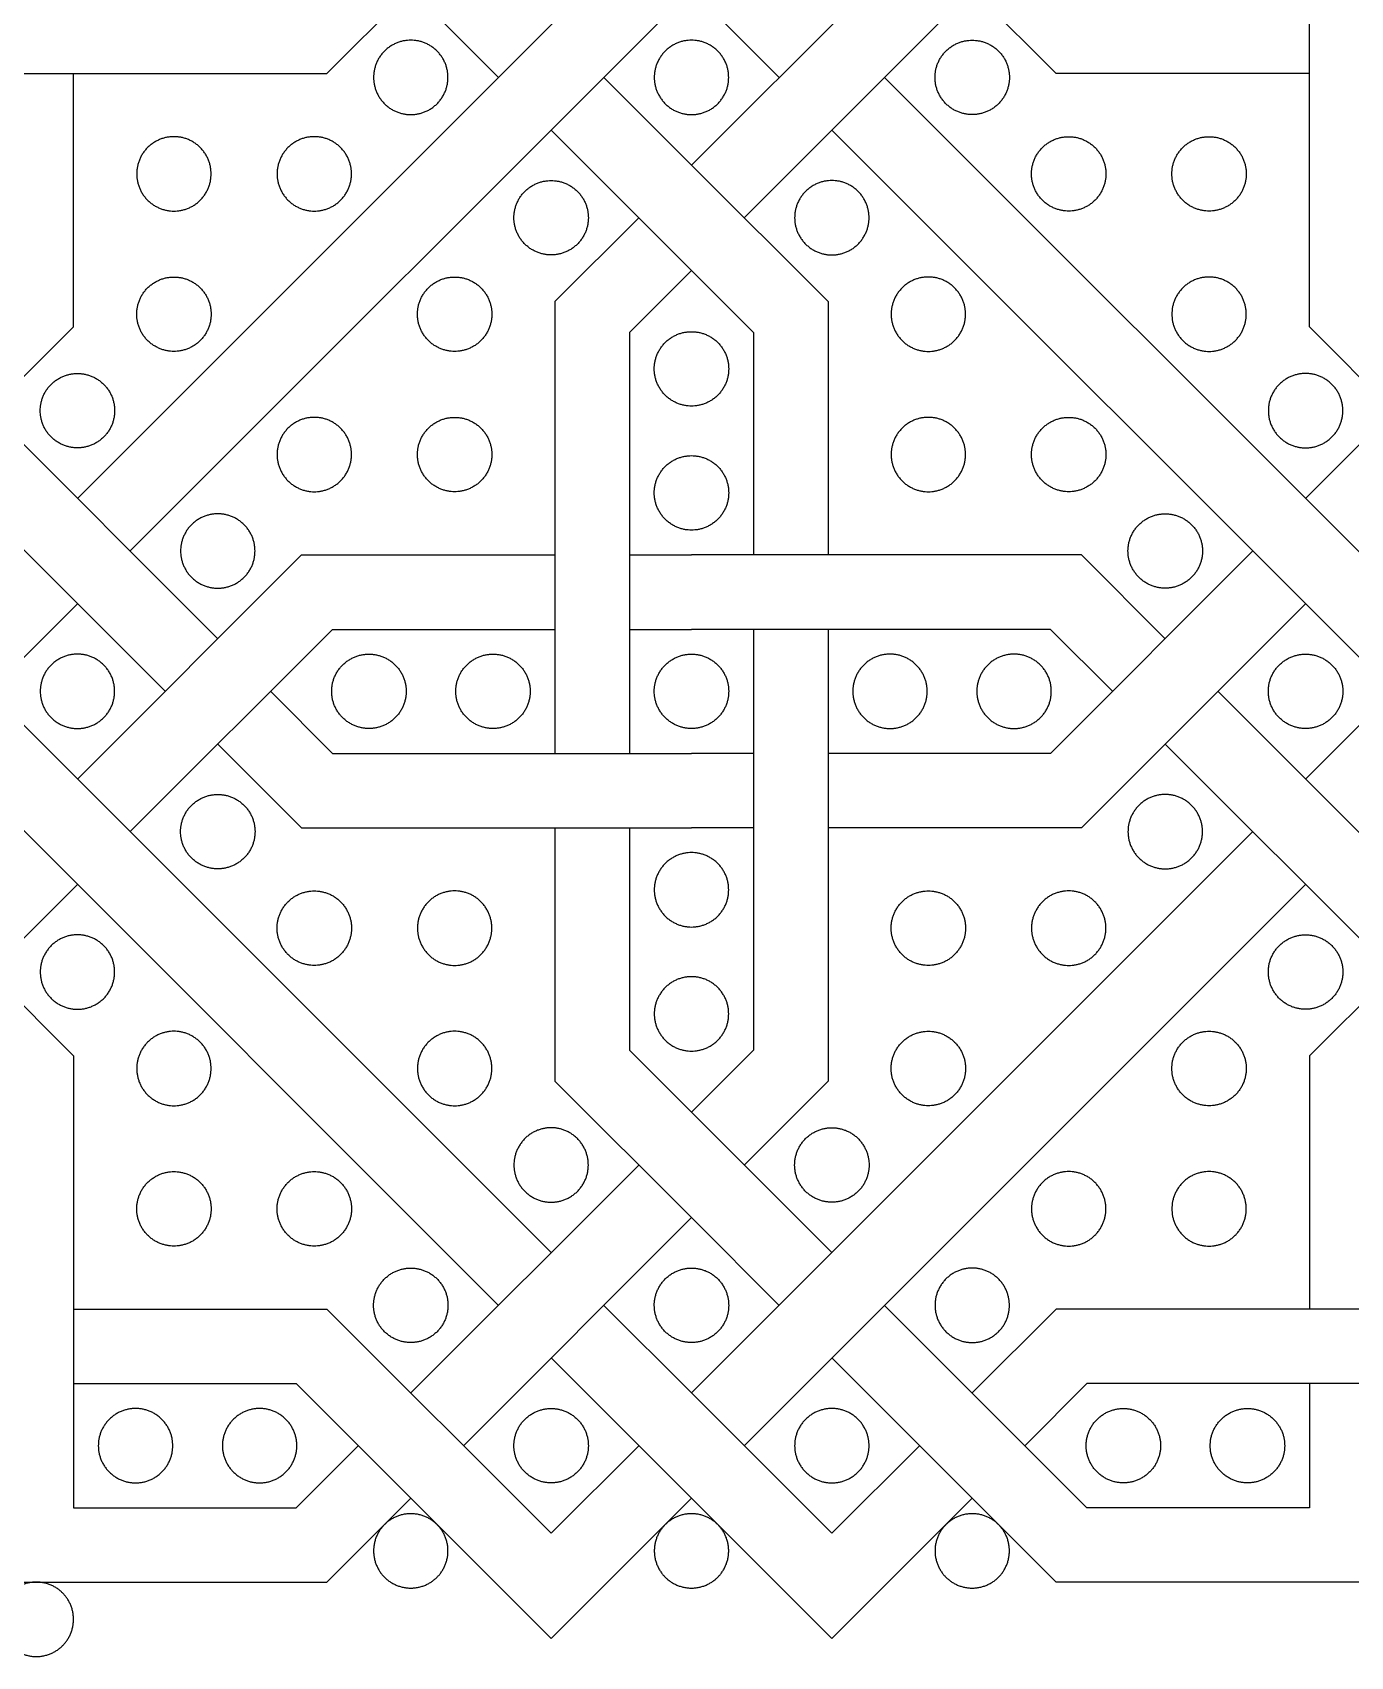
# Model space of a CAD drawing. Header units: millimetres. Extents: x -117 to 119, y -123 to 112.
# Drawn here: x -95.46 to -81.43, y 22.88 to 40.17 of the extents above; entities that cross this region are included whole.
import ezdxf

# ---------------------------------------------------------------- set-up
doc = ezdxf.new("R2010")
doc.units = ezdxf.units.MM
doc.header["$MEASUREMENT"] = 0
doc.layers.add('Layer 03', color=5, linetype='Continuous')

msp = doc.modelspace()

# ---------------------------------------------------------------- linework, layer by layer
at = {"layer": 'Layer 03'}
for p, q in [((-94.983, 35.211), (-89.007, 41.187)), ((-91.995, 41.187), (-90.501, 39.693)), ((-86.019, 41.187), (-88.447, 38.759)), ((-86.019, 41.187), (-84.567, 39.734)), ((-94.423, 34.651), (-88.447, 40.627)), ((-91.435, 40.627), (-92.327, 39.734)), ((-87.513, 39.693), (-88.447, 40.627)), ((-85.459, 40.627), (-87.887, 38.199)), ((-97.138, 39.734), (-92.327, 39.734)), ((-89.381, 39.693), (-88.447, 38.759)), ((-80.417, 33.717), (-86.393, 39.693)), ((-81.869, 39.734), (-84.567, 39.734)), ((-89.941, 39.133), (-88.447, 37.639)), ((-80.977, 33.157), (-86.953, 39.133)), ((-86.994, 37.307), (-88.447, 38.759)), ((-89.9, 37.307), (-89.007, 38.199)), ((-89.107, 36.978), (-88.447, 37.639)), ((-87.787, 36.978), (-88.447, 37.639)), ((-89.9, 37.307), (-89.9, 32.496)), ((-86.994, 37.307), (-86.994, 34.609)), ((-89.107, 36.978), (-89.107, 32.496)), ((-87.787, 36.978), (-87.787, 34.609)), ((-94.983, 32.223), (-92.597, 34.609)), ((-83.405, 33.717), (-84.297, 34.609)), ((-79.483, 34.651), (-81.911, 32.223)), ((-97.411, 31.663), (-94.983, 34.09)), ((-94.423, 31.663), (-92.269, 33.817)), ((-87.787, 33.817), (-87.787, 29.335)), ((-86.994, 33.817), (-86.994, 29.007)), ((-83.965, 33.157), (-84.625, 33.817)), ((-95.917, 33.157), (-89.941, 27.181)), ((-80.417, 30.729), (-82.844, 33.157)), ((-96.477, 32.596), (-90.501, 26.62)), ((-80.977, 30.169), (-83.405, 32.596)), ((-89.9, 31.704), (-89.9, 29.007)), ((-89.107, 31.704), (-89.107, 29.335)), ((-82.471, 31.663), (-88.447, 25.687)), ((-79.483, 31.663), (-81.869, 29.276)), ((-97.138, 28.948), (-94.983, 31.102)), ((-81.911, 31.102), (-87.887, 25.126)), ((-95.917, 30.169), (-95.025, 29.276)), ((-95.025, 29.276), (-95.025, 24.466)), ((-81.869, 29.276), (-81.869, 26.579)), ((-86.953, 27.181), (-88.447, 28.675)), ((-91.435, 25.687), (-89.007, 28.114)), ((-90.875, 25.126), (-88.447, 27.554)), ((-87.513, 26.62), (-88.447, 27.554)), ((-95.025, 26.579), (-92.327, 26.579)), ((-89.381, 26.62), (-88.447, 25.687)), ((-84.238, 24.466), (-86.393, 26.62)), ((-79.756, 26.579), (-84.567, 26.579)), ((-89.941, 26.06), (-88.447, 24.566)), ((-84.567, 23.674), (-86.953, 26.06)), ((-95.025, 25.787), (-92.656, 25.787)), ((-79.756, 25.787), (-84.238, 25.787)), ((-81.869, 25.787), (-81.869, 24.466)), ((-86.953, 24.193), (-88.447, 25.687)), ((-92.656, 24.466), (-91.995, 25.126)), ((-89.941, 24.193), (-89.007, 25.126)), ((-92.327, 23.674), (-91.435, 24.566)), ((-89.941, 23.072), (-88.447, 24.566)), ((-86.953, 23.072), (-88.447, 24.566)), ((-95.025, 24.466), (-92.656, 24.466)), ((-81.869, 24.466), (-84.238, 24.466)), ((-100.627, 23.674), (-92.327, 23.674)), ((-76.267, 23.674), (-84.567, 23.674))]:
    msp.add_line(p, q, dxfattribs=at)
for points in [[(-81.869, 37.037), (-81.869, 41.187)], [(-95.025, 37.037), (-95.025, 39.734)], [(-79.756, 37.365), (-81.911, 35.211)], [(-95.025, 37.037), (-97.411, 34.651)], [(-81.869, 37.037), (-80.977, 36.145)], [(-95.917, 36.145), (-93.489, 33.717)], [(-96.477, 35.584), (-94.05, 33.157)], [(-92.597, 34.609), (-89.9, 34.609)], [(-89.107, 34.609), (-88.447, 34.609)], [(-84.297, 34.609), (-88.447, 34.609)], [(-82.471, 34.651), (-84.625, 32.496)], [(-81.911, 34.09), (-84.297, 31.704)], [(-92.269, 33.817), (-89.9, 33.817)], [(-89.107, 33.817), (-88.447, 33.817)], [(-84.625, 33.817), (-88.447, 33.817)], [(-92.929, 33.157), (-92.269, 32.496)], [(-93.489, 32.596), (-92.597, 31.704)], [(-92.269, 32.496), (-88.447, 32.496)], [(-87.787, 32.496), (-88.447, 32.496)], [(-84.625, 32.496), (-86.994, 32.496)], [(-92.597, 31.704), (-88.447, 31.704)], [(-87.787, 31.704), (-88.447, 31.704)], [(-84.297, 31.704), (-86.994, 31.704)], [(-89.107, 29.335), (-88.447, 28.675)], [(-87.787, 29.335), (-88.447, 28.675)], [(-89.9, 29.007), (-88.447, 27.554)], [(-86.994, 29.007), (-87.887, 28.114)], [(-92.327, 26.579), (-89.941, 24.193)], [(-84.567, 26.579), (-85.459, 25.687)], [(-92.656, 25.787), (-89.941, 23.072)], [(-84.238, 25.787), (-84.899, 25.126)], [(-86.019, 25.126), (-86.953, 24.193)], [(-85.459, 24.566), (-86.953, 23.072)]]:
    msp.add_lwpolyline(points, dxfattribs=at)
for points in [[(-91.435, 39.297), (-91.831, 39.297), (-91.831, 39.693), (-91.831, 40.089), (-91.435, 40.089), (-91.039, 40.089), (-91.039, 39.693), (-91.039, 39.297), (-91.435, 39.297)], [(-88.051, 39.693), (-88.051, 39.297), (-88.447, 39.297), (-88.843, 39.297), (-88.843, 39.693), (-88.843, 40.089), (-88.447, 40.089), (-88.051, 40.089), (-88.051, 39.693)], [(-85.459, 39.297), (-85.063, 39.297), (-85.063, 39.693), (-85.063, 40.089), (-85.459, 40.089), (-85.855, 40.089), (-85.855, 39.693), (-85.855, 39.297), (-85.459, 39.297)], [(-93.56, 38.666), (-93.56, 38.27), (-93.956, 38.27), (-94.352, 38.27), (-94.352, 38.666), (-94.352, 39.062), (-93.956, 39.062), (-93.56, 39.062), (-93.56, 38.666)], [(-92.462, 38.27), (-92.858, 38.27), (-92.858, 38.666), (-92.858, 39.062), (-92.462, 39.062), (-92.066, 39.062), (-92.066, 38.666), (-92.066, 38.27), (-92.462, 38.27)], [(-84.432, 38.27), (-84.036, 38.27), (-84.036, 38.666), (-84.036, 39.062), (-84.432, 39.062), (-84.828, 39.062), (-84.828, 38.666), (-84.828, 38.27), (-84.432, 38.27)], [(-83.334, 38.666), (-83.334, 38.27), (-82.938, 38.27), (-82.542, 38.27), (-82.542, 38.666), (-82.542, 39.062), (-82.938, 39.062), (-83.334, 39.062), (-83.334, 38.666)], [(-90.337, 38.199), (-90.337, 37.803), (-89.941, 37.803), (-89.545, 37.803), (-89.545, 38.199), (-89.545, 38.595), (-89.941, 38.595), (-90.337, 38.595), (-90.337, 38.199)], [(-86.557, 38.199), (-86.557, 37.803), (-86.953, 37.803), (-87.349, 37.803), (-87.349, 38.199), (-87.349, 38.595), (-86.953, 38.595), (-86.557, 38.595), (-86.557, 38.199)], [(-93.56, 37.172), (-93.56, 37.568), (-93.956, 37.568), (-94.352, 37.568), (-94.352, 37.172), (-94.352, 36.776), (-93.956, 36.776), (-93.56, 36.776), (-93.56, 37.172)], [(-91.364, 37.172), (-91.364, 36.776), (-90.968, 36.776), (-90.572, 36.776), (-90.572, 37.172), (-90.572, 37.568), (-90.968, 37.568), (-91.364, 37.568), (-91.364, 37.172)], [(-85.53, 37.172), (-85.53, 36.776), (-85.926, 36.776), (-86.322, 36.776), (-86.322, 37.172), (-86.322, 37.568), (-85.926, 37.568), (-85.53, 37.568), (-85.53, 37.172)], [(-83.334, 37.172), (-83.334, 37.568), (-82.938, 37.568), (-82.542, 37.568), (-82.542, 37.172), (-82.542, 36.776), (-82.938, 36.776), (-83.334, 36.776), (-83.334, 37.172)], [(-88.447, 36.194), (-88.051, 36.194), (-88.051, 36.59), (-88.051, 36.986), (-88.447, 36.986), (-88.843, 36.986), (-88.843, 36.59), (-88.843, 36.194), (-88.447, 36.194)], [(-94.587, 36.145), (-94.587, 36.541), (-94.983, 36.541), (-95.379, 36.541), (-95.379, 36.145), (-95.379, 35.749), (-94.983, 35.749), (-94.587, 35.749), (-94.587, 36.145)], [(-82.307, 36.145), (-82.307, 36.541), (-81.911, 36.541), (-81.514, 36.541), (-81.514, 36.145), (-81.514, 35.749), (-81.911, 35.749), (-82.307, 35.749), (-82.307, 36.145)], [(-92.462, 36.074), (-92.066, 36.074), (-92.066, 35.678), (-92.066, 35.282), (-92.462, 35.282), (-92.858, 35.282), (-92.858, 35.678), (-92.858, 36.074), (-92.462, 36.074)], [(-90.968, 36.074), (-91.364, 36.074), (-91.364, 35.678), (-91.364, 35.282), (-90.968, 35.282), (-90.572, 35.282), (-90.572, 35.678), (-90.572, 36.074), (-90.968, 36.074)], [(-85.926, 36.074), (-85.53, 36.074), (-85.53, 35.678), (-85.53, 35.282), (-85.926, 35.282), (-86.322, 35.282), (-86.322, 35.678), (-86.322, 36.074), (-85.926, 36.074)], [(-84.432, 36.074), (-84.828, 36.074), (-84.828, 35.678), (-84.828, 35.282), (-84.432, 35.282), (-84.036, 35.282), (-84.036, 35.678), (-84.036, 36.074), (-84.432, 36.074)], [(-88.447, 34.873), (-88.051, 34.873), (-88.051, 35.27), (-88.051, 35.666), (-88.447, 35.666), (-88.843, 35.666), (-88.843, 35.27), (-88.843, 34.873), (-88.447, 34.873)], [(-93.489, 35.047), (-93.093, 35.047), (-93.093, 34.651), (-93.093, 34.255), (-93.489, 34.255), (-93.885, 34.255), (-93.885, 34.651), (-93.885, 35.047), (-93.489, 35.047)], [(-83.405, 35.047), (-83.801, 35.047), (-83.801, 34.651), (-83.801, 34.255), (-83.405, 34.255), (-83.008, 34.255), (-83.008, 34.651), (-83.008, 35.047), (-83.405, 35.047)], [(-95.379, 33.157), (-95.379, 33.553), (-94.983, 33.553), (-94.587, 33.553), (-94.587, 33.157), (-94.587, 32.761), (-94.983, 32.761), (-95.379, 32.761), (-95.379, 33.157)], [(-91.484, 33.157), (-91.484, 33.553), (-91.88, 33.553), (-92.277, 33.553), (-92.277, 33.157), (-92.277, 32.761), (-91.88, 32.761), (-91.484, 32.761), (-91.484, 33.157)], [(-90.164, 33.157), (-90.164, 33.553), (-90.56, 33.553), (-90.956, 33.553), (-90.956, 33.157), (-90.956, 32.761), (-90.56, 32.761), (-90.164, 32.761), (-90.164, 33.157)], [(-88.051, 33.157), (-88.051, 33.553), (-88.447, 33.553), (-88.843, 33.553), (-88.843, 33.157), (-88.843, 32.761), (-88.447, 32.761), (-88.051, 32.761), (-88.051, 33.157)], [(-86.73, 33.157), (-86.73, 33.553), (-86.334, 33.553), (-85.938, 33.553), (-85.938, 33.157), (-85.938, 32.761), (-86.334, 32.761), (-86.73, 32.761), (-86.73, 33.157)], [(-85.41, 33.157), (-85.41, 33.553), (-85.014, 33.553), (-84.617, 33.553), (-84.617, 33.157), (-84.617, 32.761), (-85.014, 32.761), (-85.41, 32.761), (-85.41, 33.157)], [(-81.514, 33.157), (-81.514, 33.553), (-81.911, 33.553), (-82.307, 33.553), (-82.307, 33.157), (-82.307, 32.761), (-81.911, 32.761), (-81.514, 32.761), (-81.514, 33.157)], [(-93.489, 31.267), (-93.093, 31.267), (-93.093, 31.663), (-93.093, 32.059), (-93.489, 32.059), (-93.885, 32.059), (-93.885, 31.663), (-93.885, 31.267), (-93.489, 31.267)], [(-83.405, 31.267), (-83.801, 31.267), (-83.801, 31.663), (-83.801, 32.059), (-83.405, 32.059), (-83.008, 32.059), (-83.008, 31.663), (-83.008, 31.267), (-83.405, 31.267)], [(-88.447, 31.44), (-88.051, 31.44), (-88.051, 31.044), (-88.051, 30.648), (-88.447, 30.648), (-88.843, 30.648), (-88.843, 31.044), (-88.843, 31.44), (-88.447, 31.44)], [(-92.462, 30.239), (-92.066, 30.239), (-92.066, 30.636), (-92.066, 31.032), (-92.462, 31.032), (-92.858, 31.032), (-92.858, 30.636), (-92.858, 30.239), (-92.462, 30.239)], [(-90.968, 30.239), (-91.364, 30.239), (-91.364, 30.636), (-91.364, 31.032), (-90.968, 31.032), (-90.572, 31.032), (-90.572, 30.636), (-90.572, 30.239), (-90.968, 30.239)], [(-85.926, 30.239), (-85.53, 30.239), (-85.53, 30.636), (-85.53, 31.032), (-85.926, 31.032), (-86.322, 31.032), (-86.322, 30.636), (-86.322, 30.239), (-85.926, 30.239)], [(-84.432, 30.239), (-84.828, 30.239), (-84.828, 30.636), (-84.828, 31.032), (-84.432, 31.032), (-84.036, 31.032), (-84.036, 30.636), (-84.036, 30.239), (-84.432, 30.239)], [(-94.587, 30.169), (-94.587, 29.772), (-94.983, 29.772), (-95.379, 29.772), (-95.379, 30.169), (-95.379, 30.565), (-94.983, 30.565), (-94.587, 30.565), (-94.587, 30.169)], [(-82.307, 30.169), (-82.307, 29.772), (-81.911, 29.772), (-81.514, 29.772), (-81.514, 30.169), (-81.514, 30.565), (-81.911, 30.565), (-82.307, 30.565), (-82.307, 30.169)], [(-88.447, 30.119), (-88.051, 30.119), (-88.051, 29.723), (-88.051, 29.327), (-88.447, 29.327), (-88.843, 29.327), (-88.843, 29.723), (-88.843, 30.119), (-88.447, 30.119)], [(-93.56, 29.142), (-93.56, 28.745), (-93.956, 28.745), (-94.352, 28.745), (-94.352, 29.142), (-94.352, 29.538), (-93.956, 29.538), (-93.56, 29.538), (-93.56, 29.142)], [(-91.364, 29.142), (-91.364, 29.538), (-90.968, 29.538), (-90.572, 29.538), (-90.572, 29.142), (-90.572, 28.745), (-90.968, 28.745), (-91.364, 28.745), (-91.364, 29.142)], [(-85.53, 29.142), (-85.53, 29.538), (-85.926, 29.538), (-86.322, 29.538), (-86.322, 29.142), (-86.322, 28.745), (-85.926, 28.745), (-85.53, 28.745), (-85.53, 29.142)], [(-83.334, 29.142), (-83.334, 28.745), (-82.938, 28.745), (-82.542, 28.745), (-82.542, 29.142), (-82.542, 29.538), (-82.938, 29.538), (-83.334, 29.538), (-83.334, 29.142)], [(-90.337, 28.114), (-90.337, 28.511), (-89.941, 28.511), (-89.545, 28.511), (-89.545, 28.114), (-89.545, 27.718), (-89.941, 27.718), (-90.337, 27.718), (-90.337, 28.114)], [(-86.557, 28.114), (-86.557, 28.511), (-86.953, 28.511), (-87.349, 28.511), (-87.349, 28.114), (-87.349, 27.718), (-86.953, 27.718), (-86.557, 27.718), (-86.557, 28.114)], [(-93.56, 27.647), (-93.56, 28.044), (-93.956, 28.044), (-94.352, 28.044), (-94.352, 27.647), (-94.352, 27.251), (-93.956, 27.251), (-93.56, 27.251), (-93.56, 27.647)], [(-92.462, 28.044), (-92.858, 28.044), (-92.858, 27.647), (-92.858, 27.251), (-92.462, 27.251), (-92.066, 27.251), (-92.066, 27.647), (-92.066, 28.044), (-92.462, 28.044)], [(-84.432, 28.044), (-84.036, 28.044), (-84.036, 27.647), (-84.036, 27.251), (-84.432, 27.251), (-84.828, 27.251), (-84.828, 27.647), (-84.828, 28.044), (-84.432, 28.044)], [(-83.334, 27.647), (-83.334, 28.044), (-82.938, 28.044), (-82.542, 28.044), (-82.542, 27.647), (-82.542, 27.251), (-82.938, 27.251), (-83.334, 27.251), (-83.334, 27.647)], [(-91.435, 27.017), (-91.831, 27.017), (-91.831, 26.62), (-91.831, 26.224), (-91.435, 26.224), (-91.039, 26.224), (-91.039, 26.62), (-91.039, 27.017), (-91.435, 27.017)], [(-88.051, 26.62), (-88.051, 27.017), (-88.447, 27.017), (-88.843, 27.017), (-88.843, 26.62), (-88.843, 26.224), (-88.447, 26.224), (-88.051, 26.224), (-88.051, 26.62)], [(-85.459, 27.017), (-85.063, 27.017), (-85.063, 26.62), (-85.063, 26.224), (-85.459, 26.224), (-85.855, 26.224), (-85.855, 26.62), (-85.855, 27.017), (-85.459, 27.017)], [(-94.761, 25.126), (-94.761, 25.522), (-94.364, 25.522), (-93.968, 25.522), (-93.968, 25.126), (-93.968, 24.73), (-94.364, 24.73), (-94.761, 24.73), (-94.761, 25.126)], [(-93.44, 25.126), (-93.44, 25.522), (-93.044, 25.522), (-92.648, 25.522), (-92.648, 25.126), (-92.648, 24.73), (-93.044, 24.73), (-93.44, 24.73), (-93.44, 25.126)], [(-89.545, 25.126), (-89.545, 25.522), (-89.941, 25.522), (-90.337, 25.522), (-90.337, 25.126), (-90.337, 24.73), (-89.941, 24.73), (-89.545, 24.73), (-89.545, 25.126)], [(-87.349, 25.126), (-87.349, 25.522), (-86.953, 25.522), (-86.557, 25.522), (-86.557, 25.126), (-86.557, 24.73), (-86.953, 24.73), (-87.349, 24.73), (-87.349, 25.126)], [(-83.454, 25.126), (-83.454, 25.522), (-83.85, 25.522), (-84.246, 25.522), (-84.246, 25.126), (-84.246, 24.73), (-83.85, 24.73), (-83.454, 24.73), (-83.454, 25.126)], [(-82.133, 25.126), (-82.133, 25.522), (-82.529, 25.522), (-82.926, 25.522), (-82.926, 25.126), (-82.926, 24.73), (-82.529, 24.73), (-82.133, 24.73), (-82.133, 25.126)], [(-91.715, 24.286), (-91.435, 24.566), (-91.155, 24.286), (-90.875, 24.006), (-91.155, 23.726), (-91.435, 23.446), (-91.715, 23.726), (-91.995, 24.006), (-91.715, 24.286)], [(-88.727, 24.286), (-88.447, 24.566), (-88.167, 24.286), (-87.887, 24.006), (-88.167, 23.726), (-88.447, 23.446), (-88.727, 23.726), (-89.007, 24.006), (-88.727, 24.286)], [(-85.739, 24.286), (-85.459, 24.566), (-85.179, 24.286), (-84.899, 24.006), (-85.179, 23.726), (-85.459, 23.446), (-85.739, 23.726), (-86.019, 24.006), (-85.739, 24.286)], [(-95.701, 23.558), (-95.421, 23.838), (-95.141, 23.558), (-94.861, 23.278), (-95.141, 22.997), (-95.421, 22.717), (-95.701, 22.997), (-95.981, 23.278), (-95.701, 23.558)]]:
    msp.add_rational_spline(points, [1, 0.707106781187, 1, 0.707106781187, 1, 0.707106781187, 1, 0.707106781187, 1], degree=2, knots=[0, 0, 0, 1.178097, 1.178097, 2.356194, 2.356194, 3.534292, 3.534292, 4.712389, 4.712389, 4.712389], dxfattribs=at)

doc.saveas('drawing.dxf')
